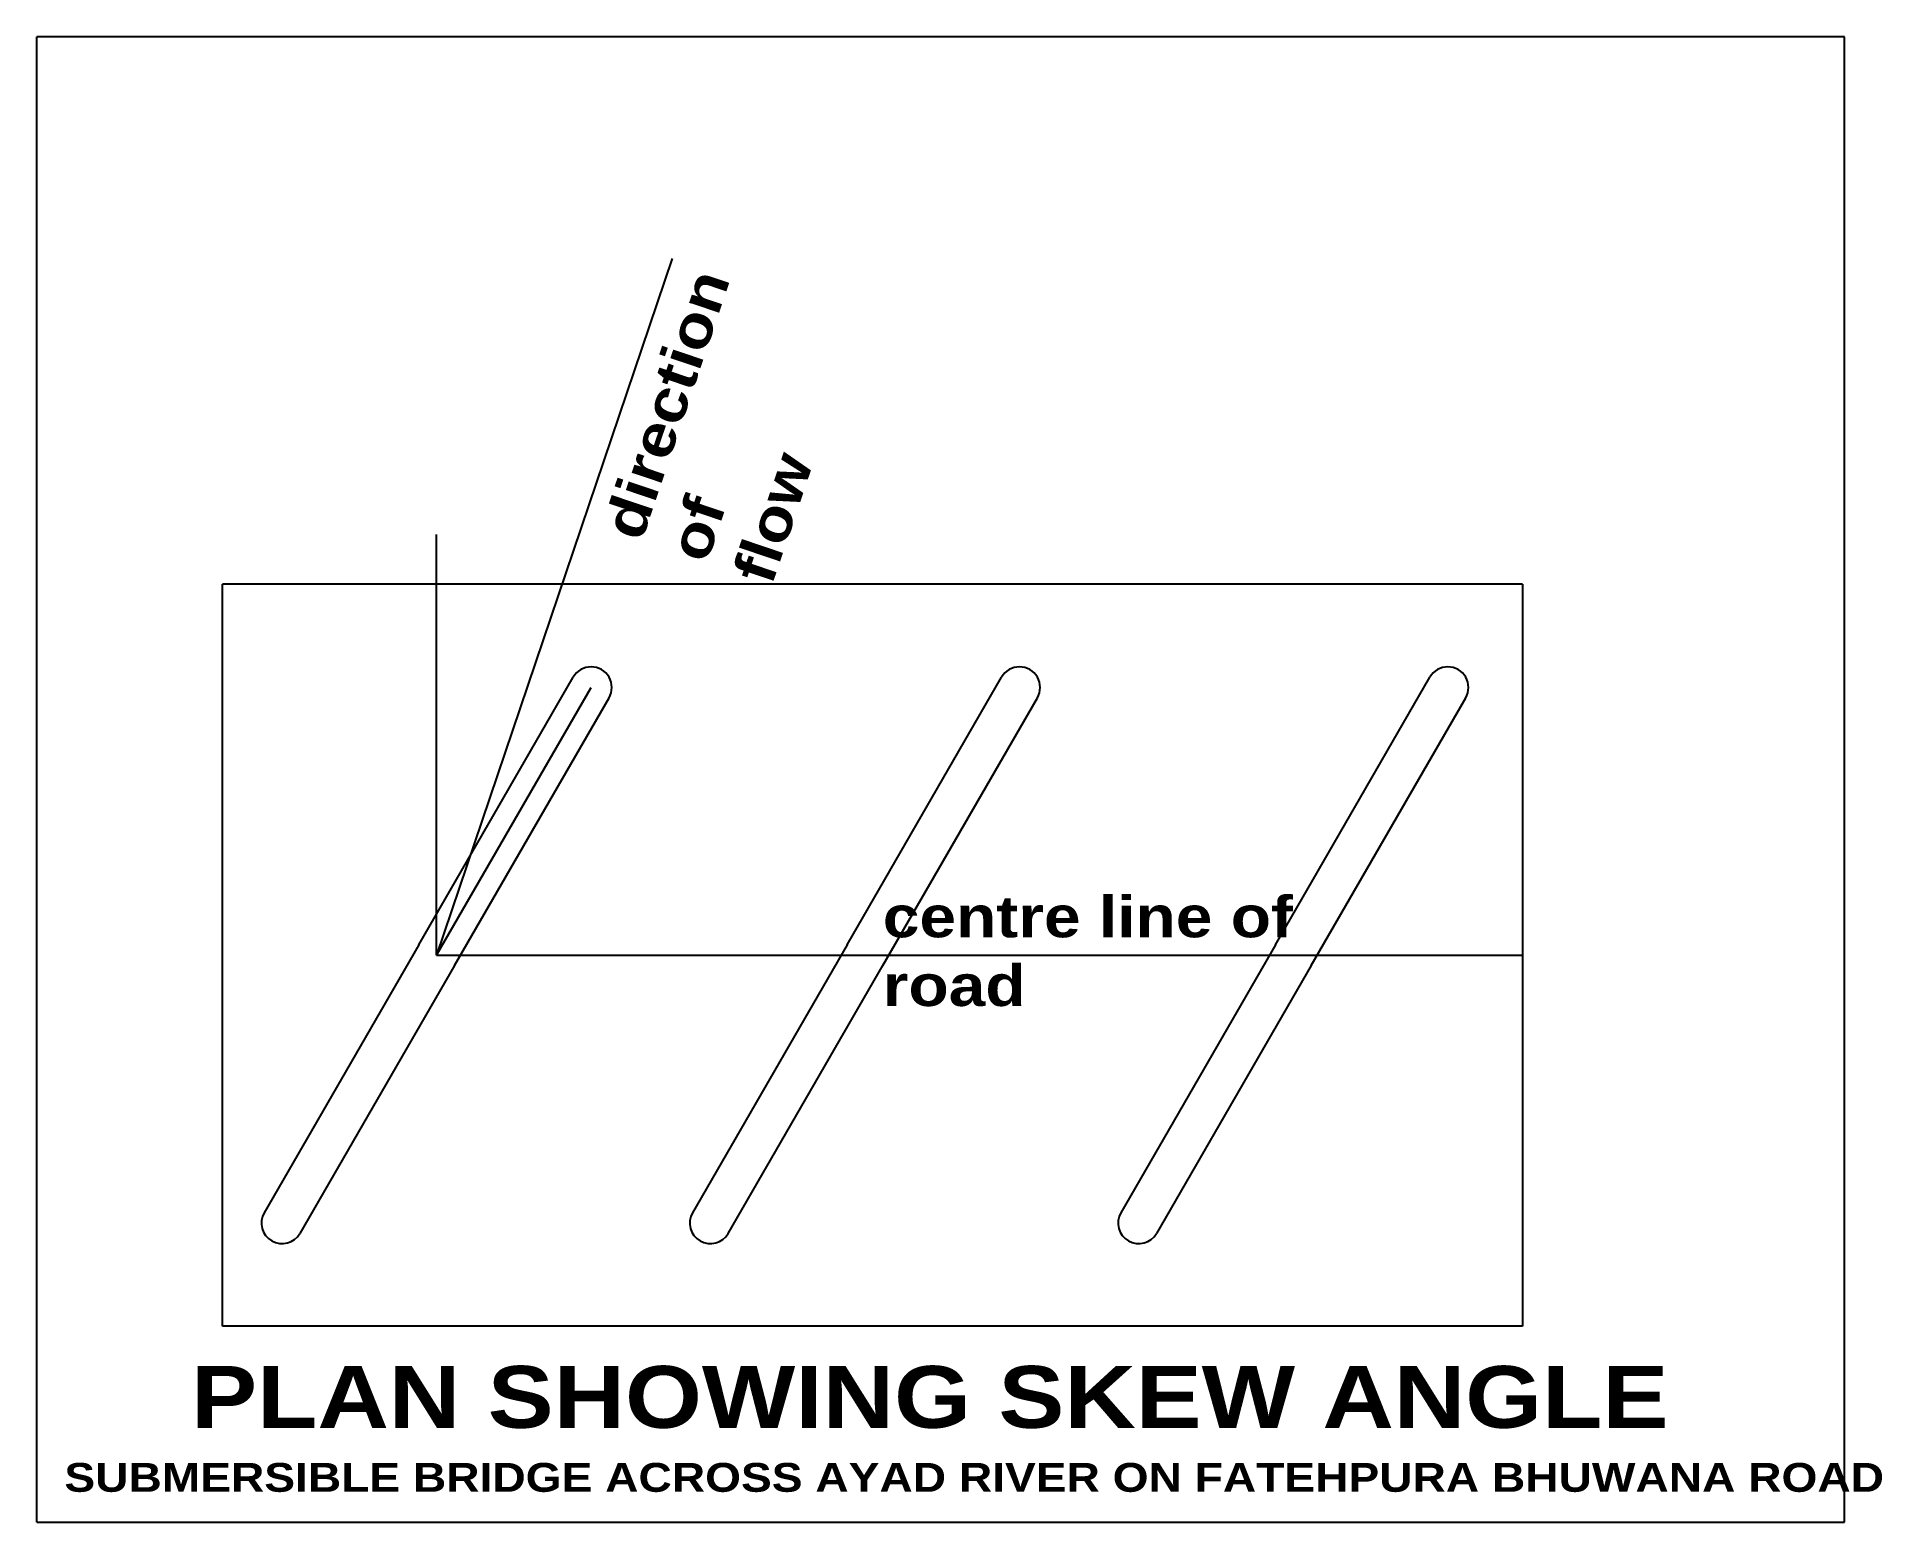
# Model space of a CAD drawing. Header units: millimetres. Extents: x -30766 to 14002, y -62790 to -26763.
import ezdxf

# ---------------------------------------------------------------- set-up
doc = ezdxf.new("R2010")
doc.units = ezdxf.units.MM
doc.styles.get("Standard").update_dxf_attribs({"font": 'ariblk.TTF'})

msp = doc.modelspace()

# ---------------------------------------------------------------- linework, layer by layer
for p, q in [((13092, -26763), (-30766, -26763)), ((-30766, -62790), (-30766, -26763)), ((13092, -62790), (13092, -26763)), ((-15357, -32139), (-21068, -49040)), ((-21068, -49040), (-21068, -38836)), ((63, -40040), (-26264, -40040)), ((-26264, -58040), (-26264, -40040)), ((-5480, -40040), (-10676, -40040)), ((4913, -40040), (-10676, -40040)), ((5281, -40040), (281, -40040)), ((5281, -40040), (5281, -58040)), ((-21501, -48790), (-17751, -42295)), ((-21501, -48790), (-17751, -42295)), ((-11109, -48790), (-7359, -42295)), ((-717, -48790), (3033, -42295)), ((-717, -48790), (3033, -42295)), ((-21068, -49040), (-17318, -42545)), ((-20635, -49290), (-16885, -42795)), ((-20635, -49290), (-16885, -42795)), ((-10243, -49290), (-6493, -42795)), ((149, -49290), (3899, -42795)), ((149, -49290), (3899, -42795)), ((-21501, -48790), (-25251, -55286)), ((-21501, -48790), (-25251, -55286)), ((-21501, -48790), (-25251, -55286)), ((-21501, -48790), (-25251, -55286)), ((-11109, -48790), (-14859, -55286)), ((-11109, -48790), (-14859, -55286)), ((-11109, -48790), (-14859, -55286)), ((-717, -48790), (-4467, -55286)), ((-717, -48790), (-4467, -55286)), ((-717, -48790), (-4467, -55286)), ((-717, -48790), (-4467, -55286)), ((-21068, -49040), (5281, -49040)), ((-20635, -49290), (-24385, -55786)), ((-20635, -49290), (-24385, -55786)), ((-20635, -49290), (-24385, -55786)), ((-20635, -49290), (-24385, -55786)), ((-13993, -55786), (-10243, -49290)), ((149, -49290), (-3601, -55786)), ((149, -49290), (-3601, -55786)), ((149, -49290), (-3601, -55786)), ((149, -49290), (-3601, -55786)), ((-10330, -58040), (-26264, -58040)), ((-5480, -58040), (-10676, -58040)), ((4913, -58040), (-10111, -58040)), ((5281, -58040), (281, -58040)), ((-30766, -62790), (13092, -62790))]:
    msp.add_line(p, q)
for centre, start, end in [((-17318, -42545), 330, 150), ((-17318, -42545), 330, 150), ((-6926, -42545), 330, 150), ((-6926, -42545), 330, 150), ((3466, -42545), 330, 150), ((3466, -42545), 330, 150), ((-24818, -55536), 150, 330), ((-24818, -55536), 150, 330), ((-24818, -55536), 150, 330), ((-24818, -55536), 150, 330), ((-14426, -55536), 150, 330), ((-14426, -55536), 150, 330), ((-14426, -55536), 150, 330), ((-14426, -55536), 150, 330), ((-4034, -55536), 150, 330), ((-4034, -55536), 150, 330), ((-4034, -55536), 150, 330), ((-4034, -55536), 150, 330)]:
    msp.add_arc(centre, 500, start, end)

# ---------------------------------------------------------------- texts
msp.add_text('SUBMERSIBLE BRIDGE ACROSS AYAD RIVER ON FATEHPURA BHUWANA ROAD', height=700).set_placement((-30099, -62056))
at = {"insert": (-17046, -38711), "char_height": 1000, "width": 51.39, "attachment_point": 1, "rotation": 71.33}
msp.add_mtext('direction of flow', dxfattribs=at)
at = {"attachment_point": 1}
for s, insert, char_height, width in [('centre line of road', (-10243, -47604), 1000, 11698.87), ('PLAN SHOWING SKEW ANGLE', (-27023, -59004), 1500, 761350.22)]:
    msp.add_mtext(s, dxfattribs=dict(at, insert=insert, char_height=char_height, width=width))

doc.saveas('drawing.dxf')
